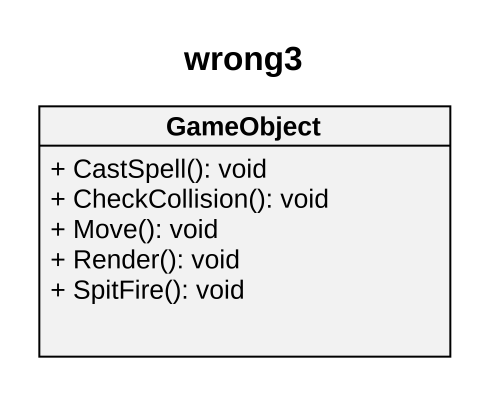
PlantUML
@startuml
title wrong3
hide circle
hide empty members
skinparam classAttributeIconSize 0
class GameObject {
  + CastSpell(): void
  + CheckCollision(): void
  + Move(): void
  + Render(): void
  + SpitFire(): void
}
@enduml
